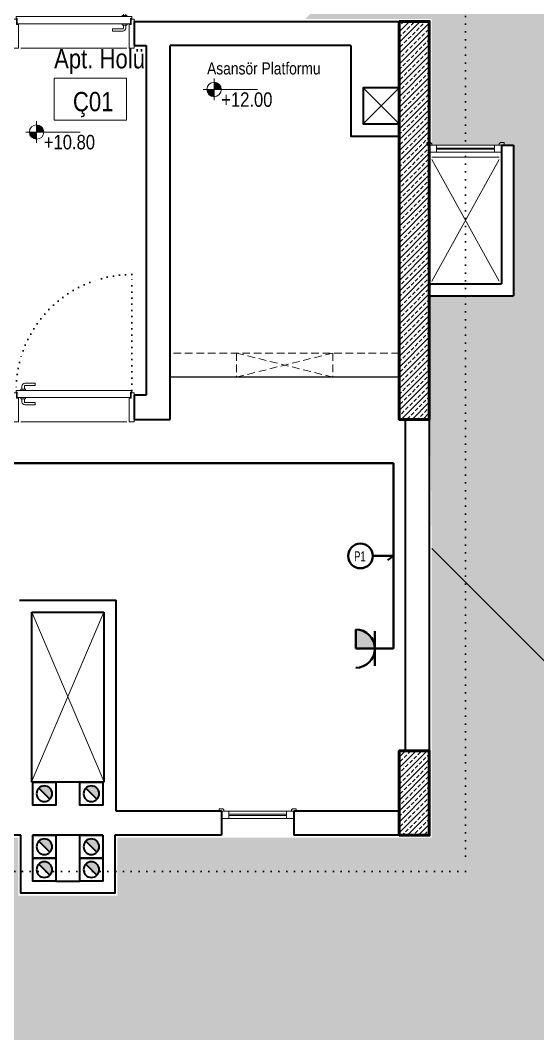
# Model space of a CAD drawing. Header units: millimetres. Extents: x 1852829 to 1882754, y -270850 to -231658.
# Drawn here: x 1869723 to 1870153, y -253214 to -252373 of the extents above; entities that cross this region are included whole.
import ezdxf
from ezdxf.enums import TextEntityAlignment as Align

# ---------------------------------------------------------------- set-up
doc = ezdxf.new("R2010")
doc.units = ezdxf.units.MM
for name, pattern in [('CONTINOUS', [0]), ('CONTINU', [0]), ('DOT', [0.25, 0, -0.25]), ('izdüşüm arka', [3.175, 0, -3.175]), ('izdüşüm ön', [9.525, 6.35, -3.175])]:
    doc.linetypes.add(name, pattern=pattern)
for name, color, linetype, lineweight in [('a_ba', 6, 'Continuous', 50), ('a_doğrama', 251, 'Continuous', 20), ('a_duvar', 251, 'Continuous', 35), ('a_görünüş', 32, 'Continuous', 25), ('a_görünüş_ince', 8, 'Continuous', 20), ('a_hatch_ba', 252, 'Continuous', 13), ('a_hatch_misc', 251, 'Continuous', 15), ('a_izdüşüm_arka', 251, 'izdüşüm arka', 30), ('a_izdüşüm_ön', 6, 'izdüşüm ön', 9), ('a_not_kot', 251, 'Continuous', 13), ('a_not_mahal', 253, 'Continuous', 5), ('a_not_misc', 144, 'Continuous', 5), ('a_not_text', 7, 'Continuous', 13), ('Aydınlatma', 4, 'CONTINOUS', 35), ('Priz', 6, 'CONTINOUS', 40)]:
    doc.layers.add(name, color=color, linetype=linetype, lineweight=lineweight)
doc.styles.add('OL', font='tsimplex.shx', dxfattribs={"width": 0.8, "height": 12})
doc.styles.get("Standard").update_dxf_attribs({"font": 'ARIALN.TTF'})

# ---------------------------------------------------------------- blocks, each defined once
blk = doc.blocks.new('M1')
at = {"layer": 'a_doğrama', "linetype": 'Continuous'}
for p, q in [((-24, 6), (-30, 6)), ((-30, 0), (-30, 6)), ((-24, 0), (-30, 0)), ((-24, 0), (-24, 6)), ((30, 6), (24, 6)), ((24, 6), (24, 0)), ((30, 0), (30, 6)), ((30, 0), (24, 0))]:
    blk.add_line(p, q, dxfattribs=at)
at = {"layer": 'a_doğrama'}
for p, q in [((24, 3.5), (-24, 3.5)), ((24, 2.5), (-24, 2.5))]:
    blk.add_line(p, q, dxfattribs=at)
for points in [[(-28, -1), (-28, 0), (-32, 0), (-32, -2), (-29, -2)], [(28, -1), (28, 0), (32, 0), (32, -2), (29, -2)]]:
    blk.add_lwpolyline(points, close=True, dxfattribs=at)
at = {"layer": 'a_görünüş_ince'}
for p, q in [((24, 6), (-24, 6)), ((-24, 0), (24, 0))]:
    blk.add_line(p, q, dxfattribs=at)
blk = doc.blocks.new('baca_müstakil')
at = {"layer": 'a_duvar'}
h = blk.add_hatch(color=256, dxfattribs=at)
h.dxf.hatch_style = 1
h.paths.add_polyline_path([(4.9, -4.9, 0.198912), (3, -9.5, 0.668179), (14.1, -14.1)])
blk.add_line((4.9, -4.9), (14.1, -14.1), dxfattribs=at)
blk.add_lwpolyline([(0, -19), (19, -19), (19, 0), (0, 0)], close=True, dxfattribs=at)
blk.add_circle((9.5, -9.5), 6.5, dxfattribs=at)
blk = doc.blocks.new('K1')
at = {"layer": 'a_doğrama', "color": 251}
for points in [[(-17.5, -2.5), (-22, -2.5), (-22, 0), (2, 0), (2, -4), (-17.5, -4), (-17.5, -2.5)], [(-27.5, -93.1), (-25, -93.1)], [(-17.5, -97.5), (-22, -97.5), (-22, -100), (2, -100), (2, -96), (-17.5, -96), (-17.5, -97.5)], [(-14.5, -93.1), (-17, -93.1)]]:
    blk.add_lwpolyline(points, dxfattribs=at)
blk.add_lwpolyline([(-18, -14), (-18, -4), (-18, -3), (-22.5, -3), (-22.5, -2.5), (-22.5, -2), (-24, -2), (-24, -2.5), (-24, -12.5), (-24, -88), (-24, -97.5), (-24, -98), (-22.5, -98), (-22.5, -97.5), (-22.5, -97), (-18, -97), (-18, -96), (-18, -86.5)], close=True, dxfattribs=at)
for points in [[(-25, -91.1), (-27.5, -91.1, -0.414214), (-28, -90.6), (-28, -82.1), (-30, -82.1), (-30, -90.6)], [(-17, -91.1), (-14.5, -91.1, 0.414214), (-14, -90.6), (-14, -82.1), (-12, -82.1), (-12, -90.6)], [(-24, -94.1), (-24.5, -94.1, -0.414214), (-25, -93.6), (-25, -90.6, -0.414214), (-24.5, -90.1), (-24, -90.1)], [(-18, -94.1), (-17.5, -94.1, 0.414214), (-17, -93.6), (-17, -90.6, 0.414214), (-17.5, -90.1), (-18, -90.1)]]:
    blk.add_lwpolyline(points, format="xyb", dxfattribs=at)
for centre, start, end in [((-27.5, -90.6), 180, 270), ((-14.5, -90.6), 270, 0)]:
    blk.add_arc(centre, 2.5, start, end, dxfattribs=at)
at = {"layer": 'a_görünüş_ince', "color": 251}
blk.add_line((2, -6), (2, -94), dxfattribs=at)
at = {"layer": 'a_izdüşüm_arka', "color": 251, "linetype": 'DOT', "ltscale": 20}
blk.add_line((-24, -2), (-120, -2), dxfattribs=at)
blk.add_arc((-24, -2), 96, 180, 270, dxfattribs=at)
blk = doc.blocks.new('sembol_kot')
at = {"layer": 'a_not_kot'}
for points in [[(0, 10), (0, 0), (10, 0, 0.414214)], [(0, 0), (-10, 0, 0.414214), (0, -10)]]:
    blk.add_hatch(color=256, dxfattribs=at).paths.add_polyline_path(points)
for p, q in [((0, 15), (0, -15)), ((-15, 0), (60, 0))]:
    blk.add_line(p, q, dxfattribs=at)
blk.add_circle((0, 0), 10, dxfattribs=at)
blk = doc.blocks.new('PRIZ1_ETANŞ')
at = {"layer": 'Priz', "linetype": 'CONTINU'}
blk.add_hatch(color=256, dxfattribs=at).paths.add_polyline_path([(0, 0), (15.91, 0), (15.91, 15.91, 0.414214)])
for p, q in [((0, 14.41), (0, -14.41)), ((15.91, 15.91), (15.91, 0)), ((0, 0), (15.91, 0))]:
    blk.add_line(p, q, dxfattribs=at)
blk.add_arc((15.91, 0), 15.91, 90, 270, dxfattribs=at)

msp = doc.modelspace()

# ---------------------------------------------------------------- hatches: boundary and pattern name
at = {"layer": 'a_hatch_misc', "ltscale": 10}
h = msp.add_hatch(dxfattribs=at)
h.set_pattern_fill('AR-RSHKE', color=256, scale=0.15, angle=90)
h.set_pattern_definition([(90, (-86834.217, -8148.105), (-45.72, 97.155), [22.86, -19.05, 26.67, -11.43, 34.29, -15.24]), (90, (-86836.122, -8125.245), (-45.72, 97.155), [19.05, -72.39, 15.24, -22.86]), (90, (-86831.36, -8079.525), (-45.72, 97.155), [11.43, -118.11]), (180, (-86834.217, -8148.105), (-45.72, -32.385), [43.815, -139.065]), (180, (-86834.217, -8125.245), (-45.72, -32.385), [42.8625, -140.0175]), (180, (-86834.217, -8106.195), (-45.72, -32.385), [40.005, -142.875]), (180, (-86831.36, -8079.525), (-45.72, -32.385), [43.815, -139.065]), (180, (-86831.36, -8068.095), (-45.72, -32.385), [43.815, -139.065]), (180, (-86834.217, -8033.805), (-45.72, -32.385), [41.91, -140.97])])
h.paths.add_polyline_path([(1871002.71, -251329.37), (1869959.71, -252372.37), (1870064.71, -252372.37), (1870064.71, -252476.87), (1870132.71, -252476.87), (1870132.71, -252601.87), (1870062.71, -252601.87), (1870064.71, -252811.37), (1871002.71, -253749.37)])
h.paths.add_polyline_path([(1870747.71, -252103.37), (1870747.71, -252044.37), (1870787.71, -252044.37), (1870787.71, -252103.37)], flags=16)
h.paths.add_polyline_path([(1870360.71, -252497.87), (1870360.71, -252536.87), (1870341.71, -252536.87), (1870341.71, -252580.87), (1870302.71, -252580.87), (1870302.71, -252536.87), (1870302.71, -252497.87)], flags=16)
h.paths.add_polyline_path([(1870748.71, -253039.37), (1870787.71, -253039.37), (1870787.71, -253078.37), (1870748.71, -253078.37)], flags=16)
h = msp.add_hatch(dxfattribs=at)
h.set_pattern_fill('AR-RSHKE', color=256, scale=0.15)
h.set_pattern_definition([(0, (-86834.217, -8148.105), (97.155, 45.72), [22.86, -19.05, 26.67, -11.43, 34.29, -15.24]), (0, (-86811.357, -8146.2), (97.155, 45.72), [19.05, -72.39, 15.24, -22.86]), (0, (-86765.637, -8150.96), (97.155, 45.72), [11.43, -118.11]), (90, (-86834.217, -8148.105), (-32.385, 45.72), [43.815, -139.065]), (90, (-86811.357, -8148.105), (-32.385, 45.72), [42.8625, -140.0175]), (90, (-86792.307, -8148.105), (-32.385, 45.72), [40.005, -142.875]), (90, (-86765.637, -8150.962), (-32.385, 45.72), [43.815, -139.065]), (90, (-86754.207, -8150.962), (-32.385, 45.72), [43.815, -139.065]), (90, (-86719.917, -8148.105), (-32.385, 45.72), [41.91, -140.97])])
h.paths.add_polyline_path([(1870064.71, -252811.37), (1870064.71, -253051.37), (1869803.71, -253051.37), (1869803.71, -253099.37), (1869721.71, -253099.37), (1869721.71, -253051.37), (1869385.71, -253051.37), (1869385.71, -252886.37), (1868522.71, -253749.37), (1871002.71, -253749.37)])
h.paths.add_polyline_path([(1870172.71, -253034.37), (1870172.71, -252975.37), (1870212.71, -252975.37), (1870212.71, -253034.37)], flags=16)
h.paths.add_polyline_path([(1869352.71, -253034.37), (1869312.71, -253034.37), (1869312.71, -252975.37), (1869352.71, -252975.37)], flags=16)

# ---------------------------------------------------------------- linework, layer by layer
at = {"layer": 'a_ba', "color": 253}
for points in [[(1870037.71, -252374.37), (1870062.71, -252374.37), (1870062.71, -252704.37), (1870037.71, -252704.37), (1870037.71, -252679.37), (1870037.71, -252679.37), (1870037.71, -252399.37), (1870037.71, -252399.37)], [(1870037.71, -253049.37), (1870062.71, -253049.37), (1870062.71, -252979.37), (1870037.71, -252979.37)]]:
    msp.add_lwpolyline(points, close=True, dxfattribs=at)
at = {"layer": 'a_duvar'}
for p, q in [((1869827.71, -252394.37), (1869827.71, -252684.37)), ((1869847.71, -252704.37), (1869847.71, -252394.37)), ((1869997.71, -252394.37), (1869847.71, -252394.37)), ((1870037.71, -252429.37), (1870037.71, -252649.37)), ((1870062.71, -252476.87), (1870062.71, -252476.87)), ((1870122.71, -252476.87), (1870122.71, -252591.87)), ((1870132.71, -252476.87), (1870132.71, -252601.87)), ((1870062.71, -252581.87), (1870062.71, -252581.87)), ((1870062.71, -252601.87), (1870062.71, -252601.87)), ((1869827.71, -252684.37), (1869817.71, -252684.37)), ((1869817.71, -252704.37), (1869847.71, -252704.37)), ((1869722.71, -252854.37), (1869802.71, -252854.37)), ((1869802.71, -253029.37), (1869802.71, -252854.37)), ((1869732.71, -252864.37), (1869792.71, -252864.37)), ((1869732.71, -253005.37), (1869732.71, -252864.37)), ((1869792.71, -252864.37), (1869792.71, -253005.37))]:
    msp.add_line(p, q, dxfattribs=at)
for points in [[(1869817.71, -252374.37), (1870037.71, -252374.37)], [(1869817.71, -252374.37), (1869817.71, -252394.37)], [(1869817.71, -252394.37), (1869827.71, -252394.37)], [(1869997.71, -252394.37), (1869997.71, -252469.37), (1870037.71, -252469.37)], [(1870037.71, -252429.37), (1870007.71, -252429.37), (1870007.71, -252459.37), (1870037.71, -252459.37)], [(1870122.71, -252476.87), (1870132.71, -252476.87)], [(1870062.71, -252591.87), (1870122.71, -252591.87)], [(1870062.71, -252601.87), (1870132.71, -252601.87)], [(1869817.71, -252684.37), (1869817.71, -252704.37)], [(1870042.71, -252704.37), (1870042.71, -252979.37)], [(1870062.71, -252704.37), (1870062.71, -252979.37)], [(1869792.71, -253005.37), (1869732.71, -253005.37)], [(1869890.21, -253029.37), (1869802.71, -253029.37)], [(1869890.21, -253029.37), (1869890.21, -253049.37)], [(1870037.71, -253029.37), (1869950.21, -253029.37)], [(1869950.21, -253029.37), (1869950.21, -253049.37)], [(1869723.71, -253049.37), (1869632.69, -253049.37)], [(1869801.71, -253049.37), (1869801.71, -253097.37), (1869723.71, -253097.37), (1869723.71, -253049.37)], [(1869791.71, -253049.37), (1869733.71, -253049.37)], [(1869890.21, -253049.37), (1869801.71, -253049.37)], [(1870037.71, -253049.37), (1869950.21, -253049.37)], [(1869752.71, -253087.37), (1869772.71, -253087.37)]]:
    msp.add_lwpolyline(points, dxfattribs=at)
at = {"layer": 'a_görünüş', "color": 251}
for p, q in [((1870037.71, -252669.37), (1869847.71, -252669.37)), ((1870062.71, -252809.36), (1870062.71, -252809.37)), ((1870064.71, -252811.37), (1871002.71, -253749.37))]:
    msp.add_line(p, q, dxfattribs=at)
at = {"layer": 'a_görünüş_ince'}
msp.add_lwpolyline([(1870064.71, -252486.87), (1870120.71, -252486.87)], dxfattribs=at)
at = {"layer": 'a_hatch_ba', "linetype": 'Continuous'}
for p, q in [((1870037.71, -252382.85), (1870046.2, -252374.37)), ((1870037.71, -252391.83), (1870055.18, -252374.37)), ((1870039.68, -252376.4), (1870041.71, -252374.37)), ((1870047.53, -252377.52), (1870049.78, -252375.28)), ((1870058.76, -252375.28), (1870059.67, -252374.37)), ((1870037.71, -252400.81), (1870062.71, -252375.82)), ((1870037.71, -252378.36), (1870038.55, -252377.52)), ((1870040.8, -252384.26), (1870043.04, -252382.01)), ((1870044.17, -252380.89), (1870046.41, -252378.64)), ((1870048.66, -252385.38), (1870050.9, -252383.13)), ((1870052.02, -252382.01), (1870054.27, -252379.77)), ((1870055.39, -252378.64), (1870057.64, -252376.4)), ((1870059.88, -252383.13), (1870062.13, -252380.89)), ((1870037.71, -252409.79), (1870062.71, -252384.8)), ((1870037.71, -252387.34), (1870039.68, -252385.38)), ((1870041.92, -252392.11), (1870044.17, -252389.87)), ((1870045.29, -252388.75), (1870047.53, -252386.5)), ((1870049.78, -252393.24), (1870052.02, -252390.99)), ((1870053.15, -252389.87), (1870055.39, -252387.62)), ((1870056.51, -252386.5), (1870058.76, -252384.26)), ((1870057.64, -252394.36), (1870059.88, -252392.11)), ((1870061, -252390.99), (1870062.71, -252389.29)), ((1870037.71, -252418.77), (1870062.71, -252393.78)), ((1870038.55, -252395.48), (1870040.8, -252393.24)), ((1870043.04, -252399.97), (1870045.29, -252397.73)), ((1870046.41, -252396.6), (1870048.66, -252394.36)), ((1870050.9, -252401.09), (1870053.15, -252398.85)), ((1870054.27, -252397.73), (1870056.51, -252395.48)), ((1870058.76, -252402.22), (1870061, -252399.97)), ((1870062.13, -252398.85), (1870062.71, -252398.27)), ((1870037.71, -252427.76), (1870062.71, -252402.76)), ((1870037.71, -252405.3), (1870038.55, -252404.46)), ((1870039.68, -252403.34), (1870041.92, -252401.09)), ((1870040.8, -252411.2), (1870043.04, -252408.95)), ((1870044.17, -252407.83), (1870046.41, -252405.58)), ((1870047.53, -252404.46), (1870049.78, -252402.22)), ((1870052.02, -252408.95), (1870054.27, -252406.71)), ((1870055.39, -252405.58), (1870057.64, -252403.34)), ((1870059.88, -252410.07), (1870062.13, -252407.83)), ((1870037.71, -252436.74), (1870062.71, -252411.74)), ((1870037.71, -252414.28), (1870039.68, -252412.32)), ((1870041.92, -252419.05), (1870044.17, -252416.81)), ((1870045.29, -252415.69), (1870047.53, -252413.44)), ((1870048.66, -252412.32), (1870050.9, -252410.07)), ((1870053.15, -252416.81), (1870055.39, -252414.56)), ((1870056.51, -252413.44), (1870058.76, -252411.2)), ((1870061, -252417.93), (1870062.71, -252416.23)), ((1870037.71, -252445.72), (1870062.71, -252420.72)), ((1870038.55, -252422.42), (1870040.8, -252420.18)), ((1870043.04, -252426.91), (1870045.29, -252424.67)), ((1870046.41, -252423.54), (1870048.66, -252421.3)), ((1870049.78, -252420.18), (1870052.02, -252417.93)), ((1870050.9, -252428.03), (1870053.15, -252425.79)), ((1870054.27, -252424.67), (1870056.51, -252422.42)), ((1870057.64, -252421.3), (1870059.88, -252419.05)), ((1870062.13, -252425.79), (1870062.71, -252425.21)), ((1870037.71, -252454.7), (1870062.71, -252429.7)), ((1870037.71, -252432.25), (1870038.55, -252431.4)), ((1870039.68, -252430.28), (1870041.92, -252428.03)), ((1870044.17, -252434.77), (1870046.41, -252432.53)), ((1870047.53, -252431.4), (1870049.78, -252429.16)), ((1870052.02, -252435.89), (1870054.27, -252433.65)), ((1870055.39, -252432.53), (1870057.64, -252430.28)), ((1870058.76, -252429.16), (1870061, -252426.91)), ((1870037.71, -252463.68), (1870062.71, -252438.68)), ((1870037.71, -252441.23), (1870039.68, -252439.26)), ((1870040.8, -252438.14), (1870043.04, -252435.89)), ((1870045.29, -252442.63), (1870047.53, -252440.38)), ((1870048.66, -252439.26), (1870050.9, -252437.02)), ((1870053.15, -252443.75), (1870055.39, -252441.51)), ((1870056.51, -252440.38), (1870058.76, -252438.14)), ((1870059.88, -252437.02), (1870062.13, -252434.77)), ((1870037.71, -252472.66), (1870062.71, -252447.66)), ((1870038.55, -252449.36), (1870040.8, -252447.12)), ((1870041.92, -252446), (1870044.17, -252443.75)), ((1870046.41, -252450.49), (1870048.66, -252448.24)), ((1870049.78, -252447.12), (1870052.02, -252444.87)), ((1870054.27, -252451.61), (1870056.51, -252449.36)), ((1870057.64, -252448.24), (1870059.88, -252446)), ((1870061, -252444.87), (1870062.71, -252443.17)), ((1870037.71, -252481.64), (1870062.71, -252456.64)), ((1870037.71, -252459.19), (1870038.55, -252458.34)), ((1870039.68, -252457.22), (1870041.92, -252454.98)), ((1870043.04, -252453.85), (1870045.29, -252451.61)), ((1870044.17, -252461.71), (1870046.41, -252459.47)), ((1870047.53, -252458.34), (1870049.78, -252456.1)), ((1870050.9, -252454.98), (1870053.15, -252452.73)), ((1870055.39, -252459.47), (1870057.64, -252457.22)), ((1870058.76, -252456.1), (1870061, -252453.85)), ((1870062.13, -252452.73), (1870062.71, -252452.15)), ((1870037.71, -252490.62), (1870062.71, -252465.62)), ((1870037.71, -252468.17), (1870039.68, -252466.2)), ((1870040.8, -252465.08), (1870043.04, -252462.83)), ((1870045.29, -252469.57), (1870047.53, -252467.32)), ((1870048.66, -252466.2), (1870050.9, -252463.96)), ((1870052.02, -252462.83), (1870054.27, -252460.59)), ((1870056.51, -252467.32), (1870058.76, -252465.08)), ((1870059.88, -252463.96), (1870062.13, -252461.71)), ((1870037.71, -252499.6), (1870062.71, -252474.6)), ((1870038.55, -252476.3), (1870040.8, -252474.06)), ((1870041.92, -252472.94), (1870044.17, -252470.69)), ((1870046.41, -252477.43), (1870048.66, -252475.18)), ((1870049.78, -252474.06), (1870052.02, -252471.81)), ((1870053.15, -252470.69), (1870055.39, -252468.45)), ((1870054.27, -252478.55), (1870056.51, -252476.3)), ((1870057.64, -252475.18), (1870059.88, -252472.94)), ((1870061, -252471.81), (1870062.71, -252470.11)), ((1870037.71, -252508.58), (1870062.71, -252483.58)), ((1870039.68, -252484.16), (1870041.92, -252481.92)), ((1870043.04, -252480.79), (1870045.29, -252478.55)), ((1870047.53, -252485.28), (1870049.78, -252483.04)), ((1870050.9, -252481.92), (1870053.15, -252479.67)), ((1870055.39, -252486.41), (1870057.64, -252484.16)), ((1870058.76, -252483.04), (1870061, -252480.79)), ((1870062.13, -252479.67), (1870062.71, -252479.09)), ((1870037.71, -252486.13), (1870038.55, -252485.28)), ((1870037.71, -252517.56), (1870062.71, -252492.56)), ((1870037.71, -252495.11), (1870039.68, -252493.14)), ((1870040.8, -252492.02), (1870043.04, -252489.77)), ((1870044.17, -252488.65), (1870046.41, -252486.41)), ((1870048.66, -252493.14), (1870050.9, -252490.9)), ((1870052.02, -252489.77), (1870054.27, -252487.53)), ((1870056.51, -252494.26), (1870058.76, -252492.02)), ((1870059.88, -252490.9), (1870062.13, -252488.65)), ((1870037.71, -252526.54), (1870062.71, -252501.54)), ((1870038.55, -252503.24), (1870040.8, -252501)), ((1870041.92, -252499.88), (1870044.17, -252497.63)), ((1870045.29, -252496.51), (1870047.53, -252494.26)), ((1870049.78, -252501), (1870052.02, -252498.75)), ((1870053.15, -252497.63), (1870055.39, -252495.39)), ((1870057.64, -252502.12), (1870059.88, -252499.88)), ((1870061, -252498.75), (1870062.71, -252497.05)), ((1870039.68, -252511.1), (1870041.92, -252508.86)), ((1870043.04, -252507.73), (1870045.29, -252505.49)), ((1870046.41, -252504.37), (1870048.66, -252502.12)), ((1870047.53, -252512.22), (1870049.78, -252509.98)), ((1870050.9, -252508.86), (1870053.15, -252506.61)), ((1870054.27, -252505.49), (1870056.51, -252503.24)), ((1870058.76, -252509.98), (1870061, -252507.73)), ((1870062.13, -252506.61), (1870062.71, -252506.03)), ((1870037.71, -252535.52), (1870062.71, -252510.52)), ((1870037.71, -252513.07), (1870038.55, -252512.22)), ((1870040.8, -252518.96), (1870043.04, -252516.72)), ((1870044.17, -252515.59), (1870046.41, -252513.35)), ((1870048.66, -252520.08), (1870050.9, -252517.84)), ((1870052.02, -252516.72), (1870054.27, -252514.47)), ((1870055.39, -252513.35), (1870057.64, -252511.1)), ((1870059.88, -252517.84), (1870062.13, -252515.59)), ((1870037.71, -252544.5), (1870062.71, -252519.5)), ((1870037.71, -252522.05), (1870039.68, -252520.08)), ((1870041.92, -252526.82), (1870044.17, -252524.57)), ((1870045.29, -252523.45), (1870047.53, -252521.21)), ((1870049.78, -252527.94), (1870052.02, -252525.7)), ((1870053.15, -252524.57), (1870055.39, -252522.33)), ((1870056.51, -252521.21), (1870058.76, -252518.96)), ((1870057.64, -252529.06), (1870059.88, -252526.82)), ((1870061, -252525.7), (1870062.71, -252523.99)), ((1870037.71, -252553.48), (1870062.71, -252528.48)), ((1870038.55, -252530.19), (1870040.8, -252527.94)), ((1870043.04, -252534.68), (1870045.29, -252532.43)), ((1870046.41, -252531.31), (1870048.66, -252529.06)), ((1870050.9, -252535.8), (1870053.15, -252533.55)), ((1870054.27, -252532.43), (1870056.51, -252530.19)), ((1870058.76, -252536.92), (1870061, -252534.68)), ((1870062.13, -252533.55), (1870062.71, -252532.97)), ((1870037.71, -252562.46), (1870062.71, -252537.46)), ((1870037.71, -252540.01), (1870038.55, -252539.17)), ((1870039.68, -252538.04), (1870041.92, -252535.8)), ((1870040.8, -252545.9), (1870043.04, -252543.66)), ((1870044.17, -252542.53), (1870046.41, -252540.29)), ((1870047.53, -252539.17), (1870049.78, -252536.92)), ((1870052.02, -252543.66), (1870054.27, -252541.41)), ((1870055.39, -252540.29), (1870057.64, -252538.04)), ((1870059.88, -252544.78), (1870062.13, -252542.53)), ((1870037.71, -252571.44), (1870062.71, -252546.44)), ((1870037.71, -252548.99), (1870039.68, -252547.02)), ((1870041.92, -252553.76), (1870044.17, -252551.51)), ((1870045.29, -252550.39), (1870047.53, -252548.15)), ((1870048.66, -252547.02), (1870050.9, -252544.78)), ((1870053.15, -252551.51), (1870055.39, -252549.27)), ((1870056.51, -252548.15), (1870058.76, -252545.9)), ((1870061, -252552.64), (1870062.71, -252550.93)), ((1870037.71, -252580.42), (1870062.71, -252555.42)), ((1870038.55, -252557.13), (1870040.8, -252554.88)), ((1870043.04, -252561.62), (1870045.29, -252559.37)), ((1870046.41, -252558.25), (1870048.66, -252556)), ((1870049.78, -252554.88), (1870052.02, -252552.64)), ((1870050.9, -252562.74), (1870053.15, -252560.49)), ((1870054.27, -252559.37), (1870056.51, -252557.13)), ((1870057.64, -252556), (1870059.88, -252553.76)), ((1870062.13, -252560.49), (1870062.71, -252559.91)), ((1870037.71, -252589.4), (1870062.71, -252564.4)), ((1870037.71, -252566.95), (1870038.55, -252566.11)), ((1870039.68, -252564.98), (1870041.92, -252562.74)), ((1870044.17, -252569.47), (1870046.41, -252567.23)), ((1870047.53, -252566.11), (1870049.78, -252563.86)), ((1870052.02, -252570.6), (1870054.27, -252568.35)), ((1870055.39, -252567.23), (1870057.64, -252564.98)), ((1870058.76, -252563.86), (1870061, -252561.62)), ((1870037.71, -252598.38), (1870062.71, -252573.38)), ((1870037.71, -252575.93), (1870039.68, -252573.96)), ((1870040.8, -252572.84), (1870043.04, -252570.6)), ((1870045.29, -252577.33), (1870047.53, -252575.09)), ((1870048.66, -252573.96), (1870050.9, -252571.72)), ((1870053.15, -252578.45), (1870055.39, -252576.21)), ((1870056.51, -252575.09), (1870058.76, -252572.84)), ((1870059.88, -252571.72), (1870062.13, -252569.47)), ((1870037.71, -252607.36), (1870062.71, -252582.36)), ((1870038.55, -252584.07), (1870040.8, -252581.82)), ((1870041.92, -252580.7), (1870044.17, -252578.45)), ((1870046.41, -252585.19), (1870048.66, -252582.94)), ((1870049.78, -252581.82), (1870052.02, -252579.58)), ((1870054.27, -252586.31), (1870056.51, -252584.07)), ((1870057.64, -252582.94), (1870059.88, -252580.7)), ((1870061, -252579.58), (1870062.71, -252577.87)), ((1870037.71, -252616.34), (1870062.71, -252591.34)), ((1870037.71, -252593.89), (1870038.55, -252593.05)), ((1870039.68, -252591.92), (1870041.92, -252589.68)), ((1870043.04, -252588.56), (1870045.29, -252586.31)), ((1870044.17, -252596.41), (1870046.41, -252594.17)), ((1870047.53, -252593.05), (1870049.78, -252590.8)), ((1870050.9, -252589.68), (1870053.15, -252587.43)), ((1870055.39, -252594.17), (1870057.64, -252591.92)), ((1870058.76, -252590.8), (1870061, -252588.56)), ((1870062.13, -252587.43), (1870062.71, -252586.85)), ((1870037.71, -252625.32), (1870062.71, -252600.32)), ((1870037.71, -252602.87), (1870039.68, -252600.9)), ((1870040.8, -252599.78), (1870043.04, -252597.54)), ((1870045.29, -252604.27), (1870047.53, -252602.03)), ((1870048.66, -252600.9), (1870050.9, -252598.66)), ((1870052.02, -252597.54), (1870054.27, -252595.29)), ((1870056.51, -252602.03), (1870058.76, -252599.78)), ((1870059.88, -252598.66), (1870062.13, -252596.41)), ((1870037.71, -252634.3), (1870062.71, -252609.3)), ((1870038.55, -252611.01), (1870040.8, -252608.76)), ((1870041.92, -252607.64), (1870044.17, -252605.4)), ((1870046.41, -252612.13), (1870048.66, -252609.89)), ((1870049.78, -252608.76), (1870052.02, -252606.52)), ((1870053.15, -252605.4), (1870055.39, -252603.15)), ((1870054.27, -252613.25), (1870056.51, -252611.01)), ((1870057.64, -252609.89), (1870059.88, -252607.64)), ((1870061, -252606.52), (1870062.71, -252604.81)), ((1870037.71, -252643.28), (1870062.71, -252618.28)), ((1870039.68, -252618.87), (1870041.92, -252616.62)), ((1870043.04, -252615.5), (1870045.29, -252613.25)), ((1870047.53, -252619.99), (1870049.78, -252617.74)), ((1870050.9, -252616.62), (1870053.15, -252614.38)), ((1870055.39, -252621.11), (1870057.64, -252618.87)), ((1870058.76, -252617.74), (1870061, -252615.5)), ((1870062.13, -252614.38), (1870062.71, -252613.79)), ((1870037.71, -252620.83), (1870038.55, -252619.99)), ((1870037.71, -252652.26), (1870062.71, -252627.26)), ((1870037.71, -252629.81), (1870039.68, -252627.85)), ((1870040.8, -252626.72), (1870043.04, -252624.48)), ((1870044.17, -252623.36), (1870046.41, -252621.11)), ((1870048.66, -252627.85), (1870050.9, -252625.6)), ((1870052.02, -252624.48), (1870054.27, -252622.23)), ((1870056.51, -252628.97), (1870058.76, -252626.72)), ((1870059.88, -252625.6), (1870062.13, -252623.36)), ((1870037.71, -252661.24), (1870062.71, -252636.24)), ((1870038.55, -252637.95), (1870040.8, -252635.7)), ((1870041.92, -252634.58), (1870044.17, -252632.34)), ((1870045.29, -252631.21), (1870047.53, -252628.97)), ((1870049.78, -252635.7), (1870052.02, -252633.46)), ((1870053.15, -252632.34), (1870055.39, -252630.09)), ((1870057.64, -252636.83), (1870059.88, -252634.58)), ((1870061, -252633.46), (1870062.71, -252631.75)), ((1870039.68, -252645.81), (1870041.92, -252643.56)), ((1870043.04, -252642.44), (1870045.29, -252640.19)), ((1870046.41, -252639.07), (1870048.66, -252636.83)), ((1870047.53, -252646.93), (1870049.78, -252644.68)), ((1870050.9, -252643.56), (1870053.15, -252641.32)), ((1870054.27, -252640.19), (1870056.51, -252637.95)), ((1870058.76, -252644.68), (1870061, -252642.44)), ((1870062.13, -252641.32), (1870062.71, -252640.73)), ((1870037.71, -252670.22), (1870062.71, -252645.22)), ((1870037.71, -252647.77), (1870038.55, -252646.93)), ((1870040.8, -252653.66), (1870043.04, -252651.42)), ((1870044.17, -252650.3), (1870046.41, -252648.05)), ((1870048.66, -252654.79), (1870050.9, -252652.54)), ((1870052.02, -252651.42), (1870054.27, -252649.17)), ((1870055.39, -252648.05), (1870057.64, -252645.81)), ((1870059.88, -252652.54), (1870062.13, -252650.3)), ((1870037.71, -252679.2), (1870062.71, -252654.2)), ((1870037.71, -252656.75), (1870039.68, -252654.79)), ((1870041.92, -252661.52), (1870044.17, -252659.28)), ((1870045.29, -252658.15), (1870047.53, -252655.91)), ((1870049.78, -252662.64), (1870052.02, -252660.4)), ((1870053.15, -252659.28), (1870055.39, -252657.03)), ((1870056.51, -252655.91), (1870058.76, -252653.66)), ((1870061, -252660.4), (1870062.71, -252658.69)), ((1870037.71, -252688.18), (1870062.71, -252663.18)), ((1870038.55, -252664.89), (1870040.8, -252662.64)), ((1870043.04, -252669.38), (1870045.29, -252667.13)), ((1870046.41, -252666.01), (1870048.66, -252663.77)), ((1870050.9, -252670.5), (1870053.15, -252668.26)), ((1870054.27, -252667.13), (1870056.51, -252664.89)), ((1870057.64, -252663.77), (1870059.88, -252661.52)), ((1870058.76, -252671.62), (1870061, -252669.38)), ((1870062.13, -252668.26), (1870062.71, -252667.67)), ((1870037.71, -252697.16), (1870062.71, -252672.16)), ((1870037.71, -252674.71), (1870038.55, -252673.87)), ((1870039.68, -252672.75), (1870041.92, -252670.5)), ((1870044.17, -252677.24), (1870046.41, -252674.99)), ((1870047.53, -252673.87), (1870049.78, -252671.62)), ((1870052.02, -252678.36), (1870054.27, -252676.11)), ((1870055.39, -252674.99), (1870057.64, -252672.75)), ((1870059.88, -252679.48), (1870062.13, -252677.24)), ((1870037.71, -252683.69), (1870039.68, -252681.73)), ((1870039.49, -252704.37), (1870062.71, -252681.15)), ((1870040.8, -252680.6), (1870043.04, -252678.36)), ((1870041.92, -252688.46), (1870044.17, -252686.22)), ((1870045.29, -252685.09), (1870047.53, -252682.85)), ((1870048.66, -252681.73), (1870050.9, -252679.48)), ((1870053.15, -252686.22), (1870055.39, -252683.97)), ((1870056.51, -252682.85), (1870058.76, -252680.6)), ((1870061, -252687.34), (1870062.71, -252685.64)), ((1870038.55, -252691.83), (1870040.8, -252689.58)), ((1870043.04, -252696.32), (1870045.29, -252694.08)), ((1870046.41, -252692.95), (1870048.66, -252690.71)), ((1870048.47, -252704.37), (1870062.71, -252690.13)), ((1870049.78, -252689.58), (1870052.02, -252687.34)), ((1870054.27, -252694.08), (1870056.51, -252691.83)), ((1870057.64, -252690.71), (1870059.88, -252688.46)), ((1870062.13, -252695.2), (1870062.71, -252694.62)), ((1870037.71, -252701.65), (1870038.55, -252700.81)), ((1870039.68, -252699.69), (1870041.92, -252697.44)), ((1870044.17, -252704.18), (1870046.41, -252701.93)), ((1870047.53, -252700.81), (1870049.78, -252698.57)), ((1870050.9, -252697.44), (1870053.15, -252695.2)), ((1870052.96, -252704.37), (1870054.27, -252703.06)), ((1870055.39, -252701.93), (1870057.64, -252699.69)), ((1870057.45, -252704.37), (1870062.71, -252699.11)), ((1870058.76, -252698.57), (1870061, -252696.32)), ((1870061.94, -252704.37), (1870062.13, -252704.18)), ((1870037.71, -252984.53), (1870042.88, -252979.37)), ((1870037.71, -252993.51), (1870051.86, -252979.37)), ((1870037.71, -253002.49), (1870060.84, -252979.37)), ((1870037.71, -252980.04), (1870038.39, -252979.37)), ((1870045.29, -252981.44), (1870047.37, -252979.37)), ((1870053.15, -252982.57), (1870055.39, -252980.32)), ((1870037.71, -253011.47), (1870062.71, -252986.47)), ((1870038.55, -252988.18), (1870040.8, -252985.93)), ((1870041.92, -252984.81), (1870044.17, -252982.57)), ((1870046.41, -252989.3), (1870048.66, -252987.06)), ((1870049.78, -252985.93), (1870052.02, -252983.69)), ((1870054.27, -252990.42), (1870056.51, -252988.18)), ((1870057.64, -252987.06), (1870059.88, -252984.81)), ((1870061, -252983.69), (1870062.71, -252981.98)), ((1870037.71, -253020.45), (1870062.71, -252995.45)), ((1870037.71, -252998), (1870038.55, -252997.16)), ((1870039.68, -252996.04), (1870041.92, -252993.79)), ((1870043.04, -252992.67), (1870045.29, -252990.42)), ((1870047.53, -252997.16), (1870049.78, -252994.91)), ((1870050.9, -252993.79), (1870053.15, -252991.55)), ((1870055.39, -252998.28), (1870057.64, -252996.04)), ((1870058.76, -252994.91), (1870061, -252992.67)), ((1870062.13, -252991.55), (1870062.71, -252990.96)), ((1870037.71, -253029.43), (1870062.71, -253004.43)), ((1870037.71, -253006.98), (1870039.68, -253005.02)), ((1870040.8, -253003.89), (1870043.04, -253001.65)), ((1870044.17, -253000.53), (1870046.41, -252998.28)), ((1870045.29, -253008.38), (1870047.53, -253006.14)), ((1870048.66, -253005.02), (1870050.9, -253002.77)), ((1870052.02, -253001.65), (1870054.27, -252999.4)), ((1870056.51, -253006.14), (1870058.76, -253003.89)), ((1870059.88, -253002.77), (1870062.13, -253000.53)), ((1870037.71, -253038.41), (1870062.71, -253013.41)), ((1870038.55, -253015.12), (1870040.8, -253012.87)), ((1870041.92, -253011.75), (1870044.17, -253009.51)), ((1870046.41, -253016.24), (1870048.66, -253014)), ((1870049.78, -253012.87), (1870052.02, -253010.63)), ((1870053.15, -253009.51), (1870055.39, -253007.26)), ((1870057.64, -253014), (1870059.88, -253011.75)), ((1870061, -253010.63), (1870062.71, -253008.92)), ((1870037.71, -253047.39), (1870062.71, -253022.39)), ((1870039.68, -253022.98), (1870041.92, -253020.73)), ((1870043.04, -253019.61), (1870045.29, -253017.36)), ((1870047.53, -253024.1), (1870049.78, -253021.85)), ((1870050.9, -253020.73), (1870053.15, -253018.49)), ((1870054.27, -253017.36), (1870056.51, -253015.12)), ((1870058.76, -253021.85), (1870061, -253019.61)), ((1870062.13, -253018.49), (1870062.71, -253017.9)), ((1870037.71, -253024.94), (1870038.55, -253024.1)), ((1870040.8, -253030.83), (1870043.04, -253028.59)), ((1870044.17, -253027.47), (1870046.41, -253025.22)), ((1870044.72, -253049.37), (1870062.71, -253031.37)), ((1870048.66, -253031.96), (1870050.9, -253029.71)), ((1870052.02, -253028.59), (1870054.27, -253026.34)), ((1870055.39, -253025.22), (1870057.64, -253022.98)), ((1870056.51, -253033.08), (1870058.76, -253030.83)), ((1870059.88, -253029.71), (1870062.13, -253027.47)), ((1870037.71, -253033.92), (1870039.68, -253031.96)), ((1870041.92, -253038.69), (1870044.17, -253036.45)), ((1870045.29, -253035.32), (1870047.53, -253033.08)), ((1870049.78, -253039.81), (1870052.02, -253037.57)), ((1870053.15, -253036.45), (1870055.39, -253034.2)), ((1870057.64, -253040.94), (1870059.88, -253038.69)), ((1870061, -253037.57), (1870062.71, -253035.86)), ((1870038.55, -253042.06), (1870040.8, -253039.81)), ((1870040.23, -253049.37), (1870041.92, -253047.67)), ((1870043.04, -253046.55), (1870045.29, -253044.31)), ((1870046.41, -253043.18), (1870048.66, -253040.94)), ((1870050.9, -253047.67), (1870053.15, -253045.43)), ((1870053.7, -253049.37), (1870062.71, -253040.35)), ((1870054.27, -253044.31), (1870056.51, -253042.06)), ((1870058.76, -253048.8), (1870061, -253046.55)), ((1870062.13, -253045.43), (1870062.71, -253044.84)), ((1870049.21, -253049.37), (1870049.78, -253048.8)), ((1870062.68, -253049.37), (1870062.71, -253049.33))]:
    msp.add_line(p, q, dxfattribs=at)
at = {"layer": 'a_izdüşüm_arka', "ltscale": 2}
msp.add_lwpolyline([(1869357.71, -252344.37), (1870092.71, -252344.37), (1870092.71, -253079.37), (1869357.71, -253079.37)], close=True, dxfattribs=at)
at = {"layer": 'a_izdüşüm_ön', "color": 251}
msp.add_line((1870037.71, -252649.37), (1869847.71, -252649.37), dxfattribs=at)
for points in [[(1869902.71, -252649.37), (1869902.71, -252669.37)], [(1869982.71, -252649.37), (1869902.71, -252669.37)], [(1869902.71, -252649.37), (1869982.71, -252669.37)], [(1869982.71, -252649.37), (1869982.71, -252669.37)]]:
    msp.add_lwpolyline(points, dxfattribs=at)
at = {"layer": 'a_not_mahal'}
msp.add_lwpolyline([(1869811.31, -252421.33), (1869751.31, -252421.33), (1869751.31, -252456.33), (1869811.31, -252456.33)], close=True, dxfattribs=at)
at = {"layer": 'a_not_misc'}
for points in [[(1870007.71, -252459.37), (1870037.71, -252429.37)], [(1870007.71, -252429.37), (1870037.71, -252459.37)], [(1870120.71, -252488.87), (1870064.71, -252589.87)], [(1870064.71, -252488.87), (1870120.71, -252589.87)], [(1869732.69, -252864.37), (1869792.71, -253004.37)], [(1869792.71, -252864.37), (1869732.71, -253004.37)]]:
    msp.add_lwpolyline(points, dxfattribs=at)
at = {"layer": 'Aydınlatma'}
msp.add_line((1870033.13, -252817.67), (1870027.9, -252821.2), dxfattribs=at)
at = {"layer": 'Priz'}
for p, q in [((1869655.07, -252740.78), (1870033.13, -252740.78)), ((1870033.13, -252740.78), (1870033.13, -252894.55))]:
    msp.add_line(p, q, dxfattribs=at)
at = {"layer": 'Priz', "color": 4, "linetype": 'CONTINU'}
msp.add_line((1870015.83, -252817.67), (1870033.13, -252817.67), dxfattribs=at)
at = {"layer": 'Priz', "linetype": 'CONTINU'}
msp.add_line((1870017.57, -252894.55), (1870033.13, -252894.55), dxfattribs=at)
at = {"layer": 'Priz', "color": 4, "linetype": 'CONTINU'}
msp.add_circle((1870005.58, -252817.67), 10.25, dxfattribs=at)

# ---------------------------------------------------------------- block references
at = {"layer": 'a_doğrama', "xscale": -1, "rotation": 180}
for p in [(1870092.71, -252476.87), (1869920.21, -253029.37)]:
    msp.add_blockref('M1', p, dxfattribs=at)
at = {"layer": 'a_duvar', "xscale": 0.6, "yscale": 0.6, "zscale": 0.6}
for p in [(1869884.08, -252430.75), (1869736.82, -252466.04)]:
    msp.add_blockref('sembol_kot', p, dxfattribs=at)
at = {"layer": 'a_duvar', "xscale": -1, "rotation": 90}
for p in [(1869733.71, -253005.37), (1869772.71, -253005.37), (1869733.71, -253049.37), (1869772.71, -253049.37), (1869733.71, -253068.37), (1869772.71, -253068.37)]:
    msp.add_blockref('baca_müstakil', p, dxfattribs=at)
at = {"layer": 'a_izdüşüm_arka', "ltscale": 5, "xscale": -1, "rotation": 90.00079631210929}
msp.add_blockref('K1', (1869717.71, -252394.37), dxfattribs=at)
at = {"layer": 'a_izdüşüm_arka', "ltscale": 5, "rotation": 269.9992036878907}
msp.add_blockref('K1', (1869817.71, -252704.37), dxfattribs=at)
at = {"layer": 'Priz', "linetype": 'CONTINU', "xscale": -1}
msp.add_blockref('PRIZ1_ETANŞ', (1870017.57, -252894.55), dxfattribs=at)

# ---------------------------------------------------------------- texts
at = {"layer": 'a_not_kot'}
for s, p in [('+12.00', (1869890.08, -252445.15)), ('+10.80', (1869742.82, -252480.44))]:
    msp.add_text(s, height=12, dxfattribs=at).set_placement(p)
at = {"layer": 'a_not_mahal'}
msp.add_text('Apt. Holü', height=16, dxfattribs=at).set_placement((1869751.31, -252413.24))
msp.add_text('Ç01', height=16, rotation=360, dxfattribs=at).set_placement((1869783.74, -252448.83), align=Align.CENTER)
at = {"layer": 'a_not_text'}
msp.add_text('Asansör Platformu', height=10, dxfattribs=at).set_placement((1869878.27, -252418.32))
at = {"layer": 'Priz', "color": 4, "linetype": 'CONTINU', "style": 'OL', "width": 0.7}
msp.add_text('P1', height=8.4, dxfattribs=at).set_placement((1870000.29, -252822.24))

doc.saveas('drawing.dxf')
